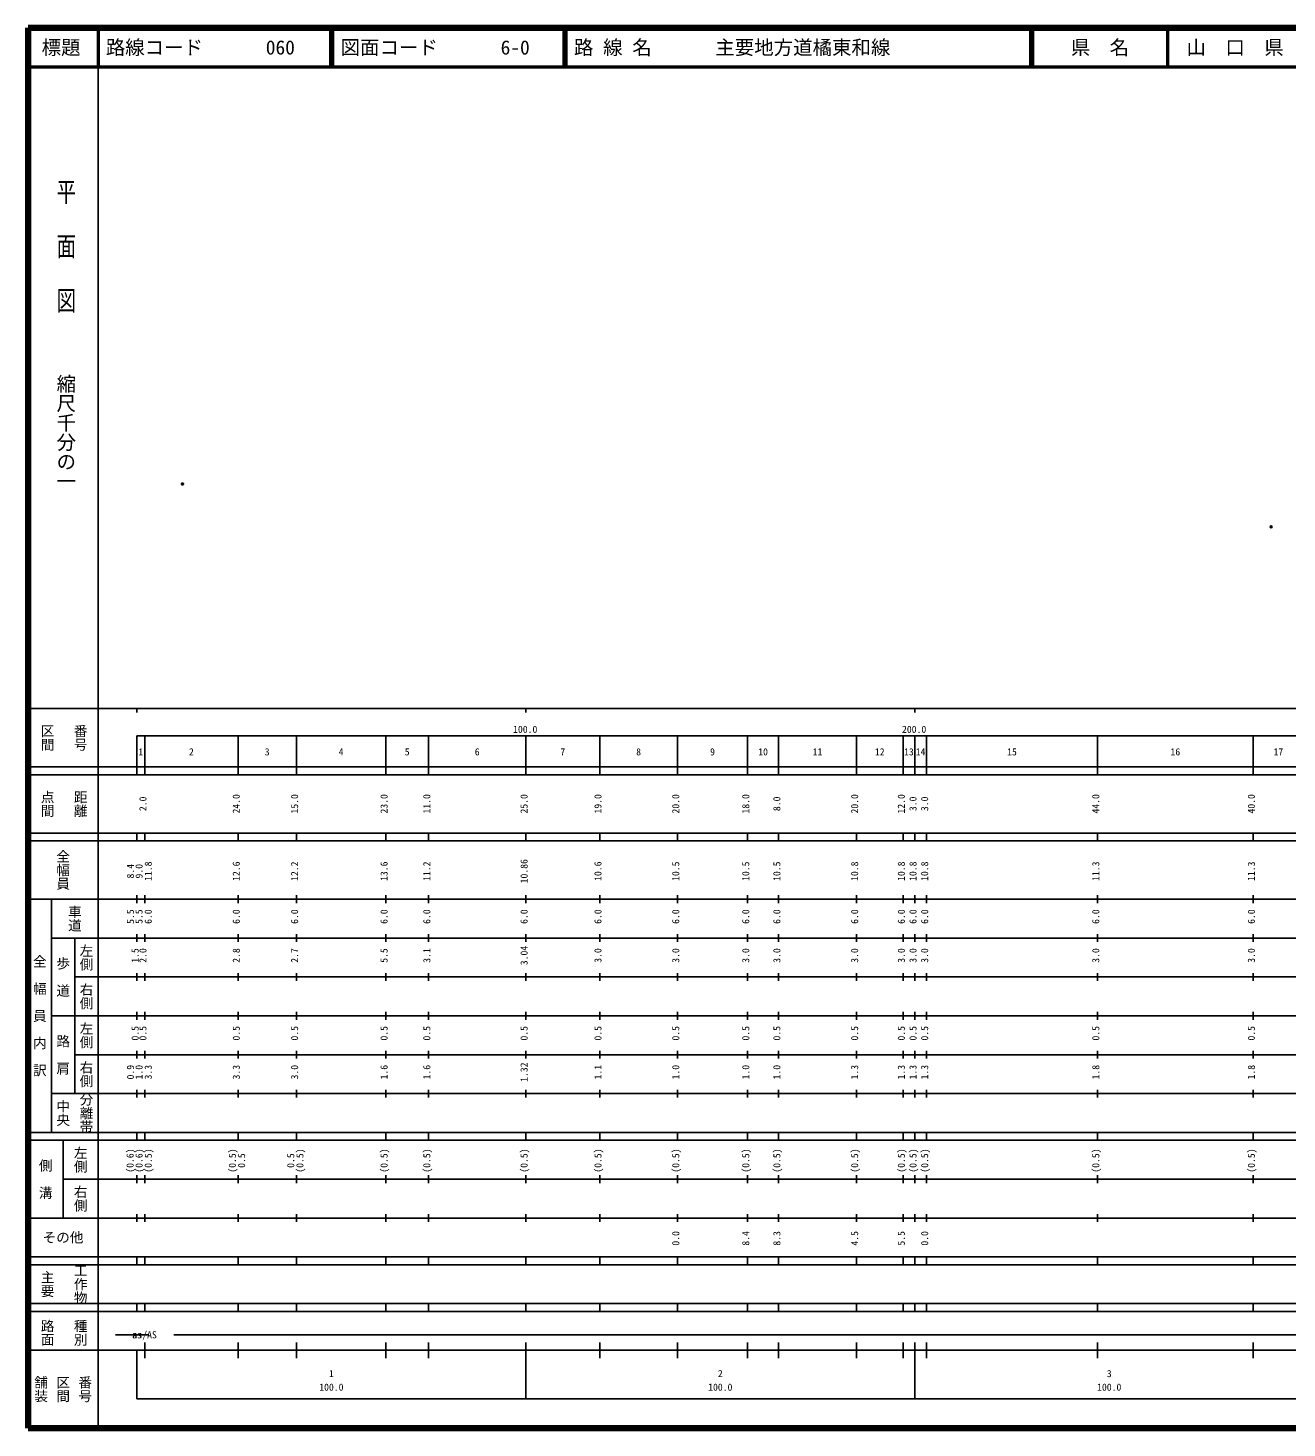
# Model space of a CAD drawing. Units: millimetres on the paper. Extents: x 40 to 680, y 20 to 380.
# Drawn here: x 40 to 363.7, y 20 to 380 of the extents above; entities that cross this region are included whole.
import ezdxf
from ezdxf.enums import TextEntityAlignment as Align

# ---------------------------------------------------------------- set-up
doc = ezdxf.new("R2010")
doc.units = ezdxf.units.MM
doc.header["$PDMODE"] = 32
doc.header["$PDSIZE"] = 0.5
doc.layers.add('M-OTRS', color=6, linetype='Continuous')
doc.layers.add('M-TTL-TXT', color=7, linetype='Continuous')
for name, color, linetype, lineweight in [('M-TTL', 2, 'Continuous', 140), ('M-TTL-BAND', 7, 'Continuous', 25), ('M-TTL-LINE', 7, 'Continuous', 50)]:
    doc.layers.add(name, color=color, linetype=linetype, lineweight=lineweight)
doc.styles.add('@ＭＳ ゴシック', font='')
doc.styles.add('ＭＳ ゴシック', font='')
doc.styles.get('@ＭＳ ゴシック').set_extended_font_data('@MS Gothic')
doc.styles.get('ＭＳ ゴシック').set_extended_font_data('MS Gothic')

msp = doc.modelspace()

# ---------------------------------------------------------------- linework, layer by layer
at = {"layer": 'M-OTRS'}
for p in [(79.717, 262.739), (359.631, 251.711)]:
    msp.add_point(p, dxfattribs=at)
at = {"layer": 'M-TTL'}
for p, q in [((40, 380), (40, 20)), ((680, 380), (40, 380)), ((40, 20), (680, 20))]:
    msp.add_line(p, q, dxfattribs=at)
at = {"layer": 'M-TTL-BAND'}
for p, q in [((58, 370), (58, 20)), ((40, 205), (579, 205)), ((68, 205), (68, 204)), ((168, 205), (168, 204)), ((268, 205), (268, 204)), ((68, 198), (579, 198)), ((68, 198), (68, 188)), ((70, 188), (70, 198)), ((94, 188), (94, 198)), ((109, 188), (109, 198)), ((132, 188), (132, 198)), ((143, 188), (143, 198)), ((168, 188), (168, 198)), ((187, 188), (187, 198)), ((207, 188), (207, 198)), ((225, 188), (225, 198)), ((233, 188), (233, 198)), ((253, 188), (253, 198)), ((265, 188), (265, 198)), ((268, 188), (268, 198)), ((271, 188), (271, 198)), ((315, 188), (315, 198)), ((355, 188), (355, 198)), ((40, 190), (579, 190)), ((40, 188), (579, 188)), ((40, 173), (579, 173)), ((68, 171), (68, 173)), ((70, 171), (70, 173)), ((94, 171), (94, 173)), ((109, 171), (109, 173)), ((132, 171), (132, 173)), ((143, 171), (143, 173)), ((168, 171), (168, 173)), ((187, 171), (187, 173)), ((207, 171), (207, 173)), ((225, 171), (225, 173)), ((233, 171), (233, 173)), ((253, 171), (253, 173)), ((265, 171), (265, 173)), ((268, 171), (268, 173)), ((271, 171), (271, 173)), ((315, 171), (315, 173)), ((355, 171), (355, 173)), ((40, 171), (579, 171)), ((40, 156), (579, 156)), ((46, 96), (46, 156)), ((68, 155), (68, 157)), ((70, 155), (70, 157)), ((94, 155), (94, 157)), ((109, 155), (109, 157)), ((132, 155), (132, 157)), ((143, 155), (143, 157)), ((168, 155), (168, 157)), ((187, 155), (187, 157)), ((207, 155), (207, 157)), ((225, 155), (225, 157)), ((233, 155), (233, 157)), ((253, 155), (253, 157)), ((265, 155), (265, 157)), ((268, 155), (268, 157)), ((271, 155), (271, 157)), ((315, 155), (315, 157)), ((355, 155), (355, 157)), ((46, 146), (579, 146)), ((52, 146), (52, 106)), ((68, 145), (68, 147)), ((70, 145), (70, 147)), ((94, 145), (94, 147)), ((109, 145), (109, 147)), ((132, 145), (132, 147)), ((143, 145), (143, 147)), ((168, 145), (168, 147)), ((187, 145), (187, 147)), ((207, 145), (207, 147)), ((225, 145), (225, 147)), ((233, 145), (233, 147)), ((253, 145), (253, 147)), ((265, 145), (265, 147)), ((268, 145), (268, 147)), ((271, 145), (271, 147)), ((315, 145), (315, 147)), ((355, 145), (355, 147)), ((68, 135), (68, 137)), ((70, 135), (70, 137)), ((94, 135), (94, 137)), ((109, 135), (109, 137)), ((132, 135), (132, 137)), ((143, 135), (143, 137)), ((168, 135), (168, 137)), ((187, 135), (187, 137)), ((207, 135), (207, 137)), ((225, 135), (225, 137)), ((233, 135), (233, 137)), ((253, 135), (253, 137)), ((265, 135), (265, 137)), ((268, 135), (268, 137)), ((271, 135), (271, 137)), ((315, 135), (315, 137)), ((355, 135), (355, 137)), ((52, 136), (579, 136)), ((46, 126), (579, 126)), ((68, 125), (68, 127)), ((70, 125), (70, 127)), ((94, 125), (94, 127)), ((109, 125), (109, 127)), ((132, 125), (132, 127)), ((143, 125), (143, 127)), ((168, 125), (168, 127)), ((187, 125), (187, 127)), ((207, 125), (207, 127)), ((225, 125), (225, 127)), ((233, 125), (233, 127)), ((253, 125), (253, 127)), ((265, 125), (265, 127)), ((268, 125), (268, 127)), ((271, 125), (271, 127)), ((315, 125), (315, 127)), ((355, 125), (355, 127)), ((52, 116), (579, 116)), ((68, 115), (68, 117)), ((70, 115), (70, 117)), ((94, 115), (94, 117)), ((109, 115), (109, 117)), ((132, 115), (132, 117)), ((143, 115), (143, 117)), ((168, 115), (168, 117)), ((187, 115), (187, 117)), ((207, 115), (207, 117)), ((225, 115), (225, 117)), ((233, 115), (233, 117)), ((253, 115), (253, 117)), ((265, 115), (265, 117)), ((268, 115), (268, 117)), ((271, 115), (271, 117)), ((315, 115), (315, 117)), ((355, 115), (355, 117)), ((46, 106), (579, 106)), ((68, 105), (68, 107)), ((70, 105), (70, 107)), ((94, 105), (94, 107)), ((109, 105), (109, 107)), ((132, 105), (132, 107)), ((143, 105), (143, 107)), ((168, 105), (168, 107)), ((187, 105), (187, 107)), ((207, 105), (207, 107)), ((225, 105), (225, 107)), ((233, 105), (233, 107)), ((253, 105), (253, 107)), ((265, 105), (265, 107)), ((268, 105), (268, 107)), ((271, 105), (271, 107)), ((315, 105), (315, 107)), ((355, 105), (355, 107)), ((40, 96), (579, 96)), ((40, 94), (579, 94)), ((49, 94), (49, 74)), ((68, 94), (68, 96)), ((70, 94), (70, 96)), ((94, 94), (94, 96)), ((109, 94), (109, 96)), ((132, 94), (132, 96)), ((143, 94), (143, 96)), ((168, 94), (168, 96)), ((187, 94), (187, 96)), ((207, 94), (207, 96)), ((225, 94), (225, 96)), ((233, 94), (233, 96)), ((253, 94), (253, 96)), ((265, 94), (265, 96)), ((268, 94), (268, 96)), ((271, 94), (271, 96)), ((315, 94), (315, 96)), ((355, 94), (355, 96)), ((49, 84), (579, 84)), ((68, 83), (68, 85)), ((70, 83), (70, 85)), ((94, 83), (94, 85)), ((109, 83), (109, 85)), ((132, 83), (132, 85)), ((143, 83), (143, 85)), ((168, 83), (168, 85)), ((187, 83), (187, 85)), ((207, 83), (207, 85)), ((225, 83), (225, 85)), ((233, 83), (233, 85)), ((253, 83), (253, 85)), ((265, 83), (265, 85)), ((268, 83), (268, 85)), ((271, 83), (271, 85)), ((315, 83), (315, 85)), ((355, 83), (355, 85)), ((40, 74), (579, 74)), ((68, 73), (68, 75)), ((70, 73), (70, 75)), ((94, 73), (94, 75)), ((109, 73), (109, 75)), ((132, 73), (132, 75)), ((143, 73), (143, 75)), ((168, 73), (168, 75)), ((187, 73), (187, 75)), ((207, 73), (207, 75)), ((225, 73), (225, 75)), ((233, 73), (233, 75)), ((253, 73), (253, 75)), ((265, 73), (265, 75)), ((268, 73), (268, 75)), ((271, 73), (271, 75)), ((315, 73), (315, 75)), ((355, 73), (355, 75)), ((40, 64), (579, 64)), ((40, 62), (579, 62)), ((68, 62), (68, 64)), ((70, 62), (70, 64)), ((94, 62), (94, 64)), ((109, 62), (109, 64)), ((132, 62), (132, 64)), ((143, 62), (143, 64)), ((168, 62), (168, 64)), ((187, 62), (187, 64)), ((207, 62), (207, 64)), ((225, 62), (225, 64)), ((233, 62), (233, 64)), ((253, 62), (253, 64)), ((265, 62), (265, 64)), ((268, 62), (268, 64)), ((271, 62), (271, 64)), ((315, 62), (315, 64)), ((355, 62), (355, 64)), ((40, 52), (579, 52)), ((68, 50), (68, 52)), ((70, 50), (70, 52)), ((94, 50), (94, 52)), ((109, 50), (109, 52)), ((132, 50), (132, 52)), ((143, 50), (143, 52)), ((168, 50), (168, 52)), ((187, 50), (187, 52)), ((207, 50), (207, 52)), ((225, 50), (225, 52)), ((233, 50), (233, 52)), ((253, 50), (253, 52)), ((265, 50), (265, 52)), ((268, 50), (268, 52)), ((271, 50), (271, 52)), ((315, 50), (315, 52)), ((355, 50), (355, 52)), ((40, 50), (579, 50)), ((71, 44), (62.5, 44)), ((77.5, 44), (565, 44)), ((40, 40), (579, 40)), ((68, 40), (68, 27.5)), ((70, 38), (70, 42)), ((94, 38), (94, 42)), ((109, 38), (109, 42)), ((132, 38), (132, 42)), ((143, 38), (143, 42)), ((168, 27.5), (168, 42)), ((187, 38), (187, 42)), ((207, 38), (207, 42)), ((225, 38), (225, 42)), ((233, 38), (233, 42)), ((253, 38), (253, 42)), ((265, 38), (265, 42)), ((268, 27.5), (268, 42)), ((271, 38), (271, 42)), ((315, 38), (315, 42)), ((355, 38), (355, 42)), ((68, 27.5), (579, 27.5))]:
    msp.add_line(p, q, dxfattribs=at)
at = {"layer": 'M-TTL-LINE'}
for p, q in [((58, 380), (58, 370)), ((117.75, 380), (117.75, 370)), ((118.25, 380), (118.25, 370)), ((177.75, 380), (177.75, 370)), ((178.25, 380), (178.25, 370)), ((297.75, 380), (297.75, 370)), ((298.25, 380), (298.25, 370)), ((333, 380), (333, 370)), ((40, 370), (680, 370))]:
    msp.add_line(p, q, dxfattribs=at)

# ---------------------------------------------------------------- texts
at = {"layer": 'M-TTL-BAND', "style": '@ＭＳ ゴシック', "width": 1.4}
msp.add_text('平  面  図', height=3.666, rotation=270, dxfattribs=at).set_placement((49.777, 306.475), align=Align.MIDDLE_RIGHT)
at = {"layer": 'M-TTL-BAND', "style": '@ＭＳ ゴシック'}
msp.add_text('縮尺千分の一', height=3.666, rotation=270, dxfattribs=at).set_placement((49.777, 261.03), align=Align.MIDDLE_RIGHT)
for s, p in [('区間', (45, 197.5)), ('番号', (53.5, 197.5)), ('点間', (45, 180.5)), ('距離', (53.5, 180.5)), ('全幅員', (49, 163.5)), ('車道', (52, 151)), ('左側', (55, 141)), ('全\u3000幅\u3000員\u3000内\u3000訳', (43, 126)), ('歩\u3000道', (49, 136)), ('右側', (55, 131)), ('左側', (55, 121)), ('路\u3000肩', (49, 116)), ('右側', (55, 111)), ('分離帯', (55, 101)), ('中央', (49, 101)), ('左側', (53.5, 89)), ('側\u3000溝', (44.5, 84)), ('右側', (53.5, 79)), ('工作物', (53.5, 57)), ('主要', (45, 57)), ('路面', (45, 44.5)), ('種別', (53.5, 44.5)), ('舗装', (43.333, 30)), ('区間', (49, 30)), ('番号', (54.667, 30))]:
    msp.add_text(s, height=2.566, rotation=270, dxfattribs=at).set_placement(p, align=Align.MIDDLE_CENTER)
at = {"layer": 'M-TTL-BAND', "style": 'ＭＳ ゴシック'}
for s, p in [('100.0', (167.844, 198.195)), ('200.0', (267.844, 198.195)), ('1', (69, 192.405)), ('2', (82, 192.405)), ('3', (101.5, 192.405)), ('4', (120.5, 192.405)), ('5', (137.5, 192.405)), ('6', (155.5, 192.405)), ('7', (177.5, 192.405)), ('8', (197, 192.405)), ('9', (216, 192.405)), ('10', (229, 192.405)), ('11', (243, 192.405)), ('12', (259, 192.405)), ('13', (266.5, 192.405)), ('14', (269.5, 192.405)), ('15', (293, 192.405)), ('16', (335, 192.405)), ('17', (361.5, 192.405)), ('as', (68, 42.5)), ('as/AS', (70, 42.5)), ('1', (118, 32.523)), ('2', (218, 32.523)), ('3', (318, 32.523)), ('100.0', (118, 29.033)), ('100.0', (218, 29.033)), ('100.0', (318, 29.033))]:
    msp.add_text(s, height=1.833, dxfattribs=at).set_placement(p, align=Align.BOTTOM_CENTER)
for s, p in [('2.0', (71, 180.5)), ('24.0', (95, 180.5)), ('15.0', (110, 180.5)), ('23.0', (133, 180.5)), ('11.0', (144, 180.5)), ('25.0', (169, 180.5)), ('19.0', (188, 180.5)), ('20.0', (208, 180.5)), ('18.0', (226, 180.5)), ('8.0', (234, 180.5)), ('20.0', (254, 180.5)), ('12.0', (266, 180.5)), ('3.0', (269, 180.5)), ('3.0', (272, 180.5)), ('44.0', (316, 180.5)), ('40.0', (356, 180.5)), ('10.86', (169, 163.174)), ('8.4', (67.8, 163.174)), ('9.0', (70, 163.174)), ('11.8', (72.37, 163.174)), ('12.6', (95, 163.174)), ('12.2', (110, 163.174)), ('13.6', (133, 163.174)), ('11.2', (144, 163.174)), ('10.6', (188, 163.174)), ('10.5', (208, 163.174)), ('10.5', (226, 163.174)), ('10.5', (234, 163.174)), ('10.8', (254, 163.174)), ('10.8', (266, 163.174)), ('10.8', (269, 163.174)), ('10.8', (272, 163.174)), ('11.3', (316, 163.174)), ('11.3', (356, 163.174)), ('5.5', (67.8, 151.5)), ('5.5', (70, 151.5)), ('6.0', (72.37, 151.5)), ('6.0', (95, 151.5)), ('6.0', (110, 151.5)), ('6.0', (133, 151.5)), ('6.0', (144, 151.5)), ('6.0', (169, 151.5)), ('6.0', (188, 151.5)), ('6.0', (208, 151.5)), ('6.0', (226, 151.5)), ('6.0', (234, 151.5)), ('6.0', (254, 151.5)), ('6.0', (266, 151.5)), ('6.0', (269, 151.5)), ('6.0', (272, 151.5)), ('6.0', (316, 151.5)), ('6.0', (356, 151.5)), ('1.5', (69, 141.5)), ('2.0', (71, 141.5)), ('2.8', (95, 141.5)), ('2.7', (110, 141.5)), ('5.5', (133, 141.5)), ('3.1', (144, 141.5)), ('3.04', (169, 141.5)), ('3.0', (188, 141.5)), ('3.0', (208, 141.5)), ('3.0', (226, 141.5)), ('3.0', (234, 141.5)), ('3.0', (254, 141.5)), ('3.0', (266, 141.5)), ('3.0', (269, 141.5)), ('3.0', (272, 141.5)), ('3.0', (316, 141.5)), ('3.0', (356, 141.5)), ('0.5', (69, 121.5)), ('0.5', (71, 121.5)), ('0.5', (95, 121.5)), ('0.5', (110, 121.5)), ('0.5', (133, 121.5)), ('0.5', (144, 121.5)), ('0.5', (169, 121.5)), ('0.5', (188, 121.5)), ('0.5', (208, 121.5)), ('0.5', (226, 121.5)), ('0.5', (234, 121.5)), ('0.5', (254, 121.5)), ('0.5', (266, 121.5)), ('0.5', (269, 121.5)), ('0.5', (272, 121.5)), ('0.5', (316, 121.5)), ('0.5', (356, 121.5)), ('0.9', (67.8, 111.5)), ('1.0', (70, 111.5)), ('3.3', (72.37, 111.5)), ('3.3', (95, 111.5)), ('3.0', (110, 111.5)), ('1.6', (133, 111.5)), ('1.6', (144, 111.5)), ('1.32', (169, 111.5)), ('1.1', (188, 111.5)), ('1.0', (208, 111.5)), ('1.0', (226, 111.5)), ('1.0', (234, 111.5)), ('1.3', (254, 111.5)), ('1.3', (266, 111.5)), ('1.3', (269, 111.5)), ('1.3', (272, 111.5)), ('1.8', (316, 111.5)), ('1.8', (356, 111.5)), ('(0.6)', (67.7, 88.764)), ('(0.6)', (70, 88.764)), ('(0.5)', (72.37, 88.764)), ('(0.5)', (94, 88.764)), ('0.5', (96.37, 88.764)), ('0.5', (109, 88.764)), ('(0.5)', (111.37, 88.764)), ('(0.5)', (133, 88.764)), ('(0.5)', (144, 88.764)), ('(0.5)', (169, 88.764)), ('(0.5)', (188, 88.764)), ('(0.5)', (208, 88.764)), ('(0.5)', (226, 88.764)), ('(0.5)', (234, 88.764)), ('(0.5)', (254, 88.764)), ('(0.5)', (266, 88.764)), ('(0.5)', (269, 88.764)), ('(0.5)', (272, 88.764)), ('(0.5)', (316, 88.764)), ('(0.5)', (356, 88.764)), ('0.0', (208, 68.764)), ('8.4', (226, 68.764)), ('8.3', (234, 68.764)), ('4.5', (254, 68.764)), ('5.5', (266, 68.764)), ('0.0', (272, 68.764))]:
    msp.add_text(s, height=1.833, rotation=90, dxfattribs=at).set_placement(p, align=Align.BOTTOM_CENTER)
msp.add_text('その他', height=2.566, dxfattribs=at).set_placement((49, 69), align=Align.MIDDLE_CENTER)
at = {"layer": 'M-TTL-TXT', "style": 'ＭＳ ゴシック'}
for s, p in [('標題', (48.5, 375)), ('県\u3000名', (315.625, 375)), ('山\u3000口\u3000県', (350.375, 375))]:
    msp.add_text(s, height=3.666, dxfattribs=at).set_placement(p, align=Align.MIDDLE_CENTER)
for s, p in [('路線コード', (60, 375)), ('060', (101.142, 375)), ('図面コード', (120.38, 375)), ('6-0', (161.521, 375)), ('路 線 名', (180.38, 375)), ('主要地方道橘東和線', (216.734, 375))]:
    msp.add_text(s, height=3.666, dxfattribs=at).set_placement(p, align=Align.MIDDLE_LEFT)

doc.saveas('drawing.dxf')
